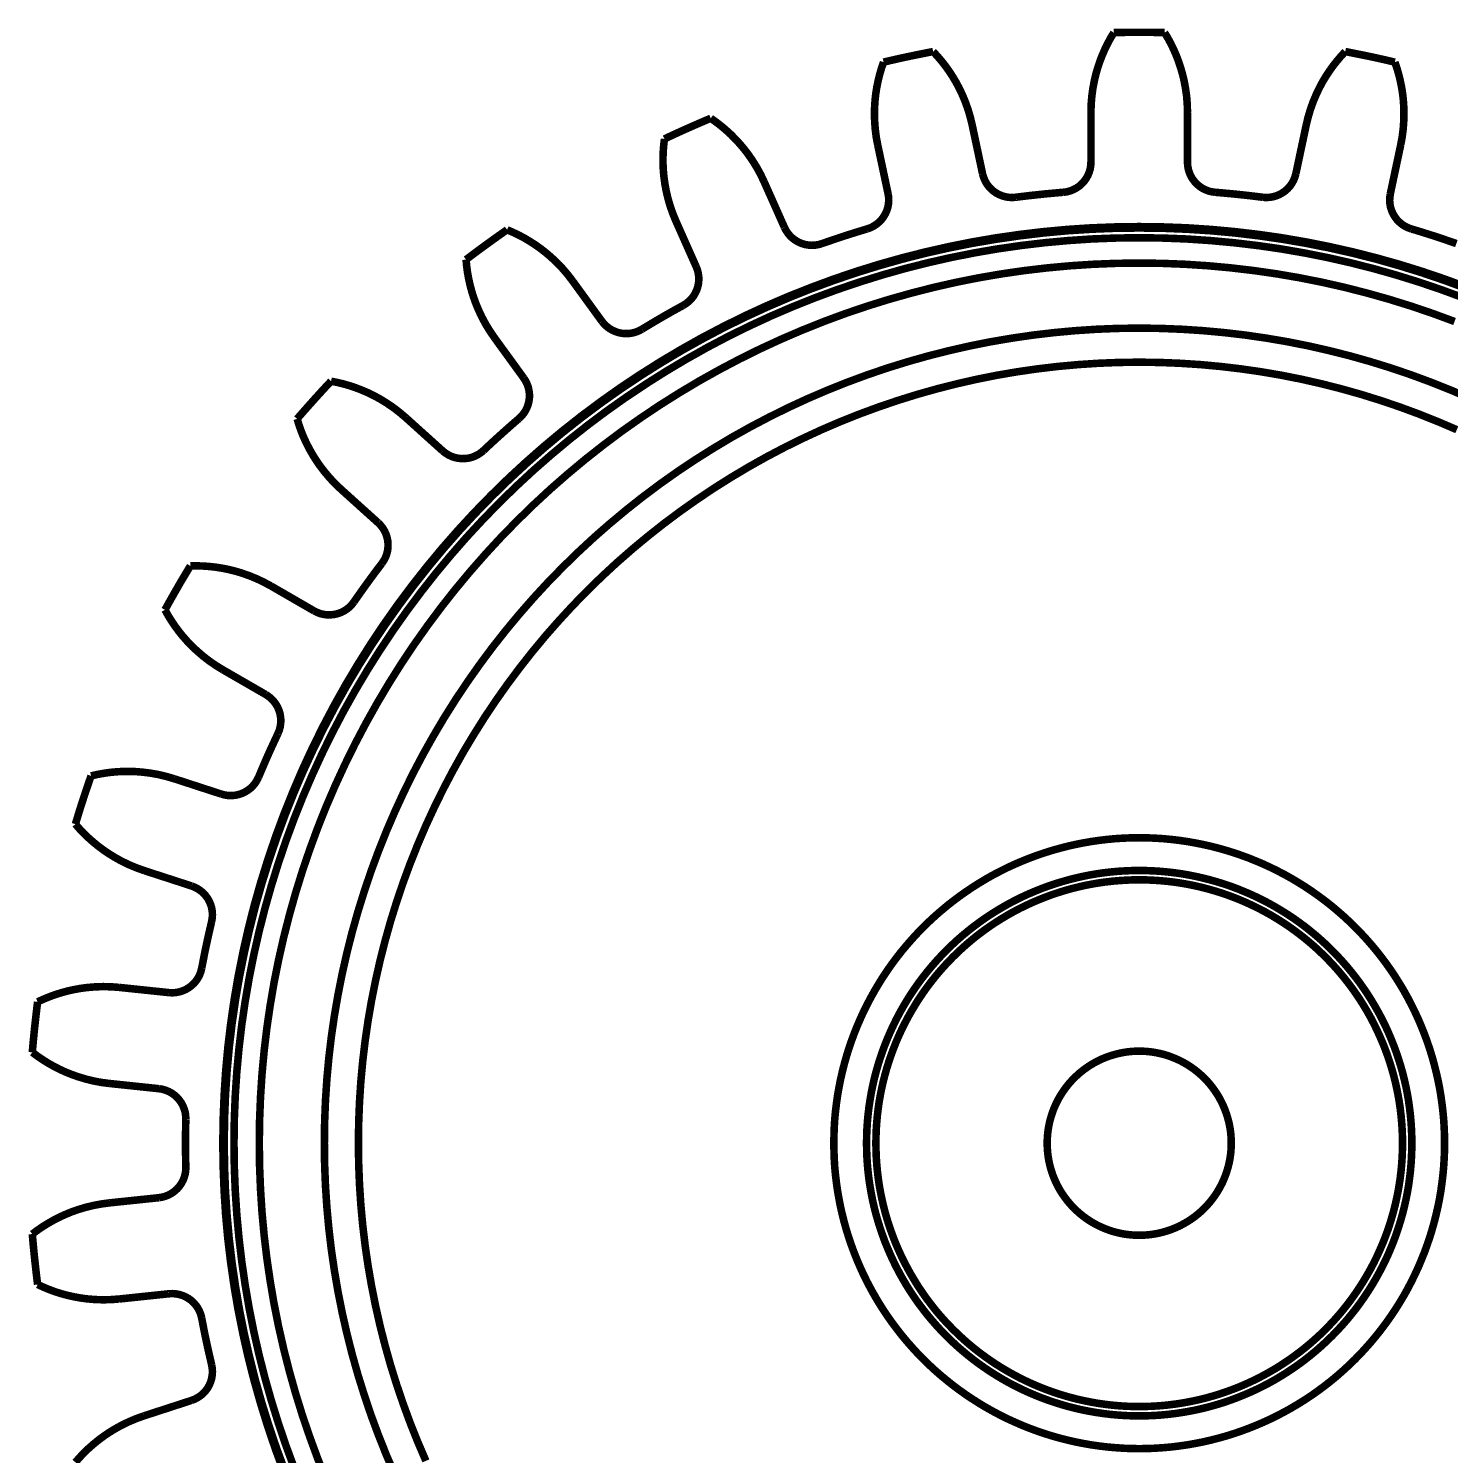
# Model space of a CAD drawing. Extents: x 1.1 to 21.8, y 1.7 to 15.4.
# Drawn here: x 6.009 to 7.864, y 8.133 to 9.994 of the extents above; entities that cross this region are included whole.
import ezdxf

# ---------------------------------------------------------------- set-up
doc = ezdxf.new("R2010")
doc.units = 0
doc.layers.get('0').update_dxf_attribs({"linetype": 'CONTINUOUS'})

msp = doc.modelspace()

# ---------------------------------------------------------------- linework, layer by layer
at = {"color": 0, "const_width": 0.00985}
for points in [[(7.42486, 9.98904), (7.42057, 9.98193), (7.41667, 9.97461), (7.41297, 9.96707), (7.40967, 9.95942), (7.40657, 9.95144), (7.40386, 9.94331), (7.40147, 9.93506), (7.39947, 9.92671), (7.39751, 9.91639), (7.39611, 9.90593), (7.39524, 9.89535), (7.39497, 9.88471)], [(7.42486, 9.98904), (7.43311, 9.98921), (7.4414, 9.98936), (7.44965, 9.98942), (7.46619, 9.98942), (7.47444, 9.98936), (7.48275, 9.98921), (7.491, 9.98904)], [(7.491, 9.98904), (7.49528, 9.98193), (7.49924, 9.97461), (7.50287, 9.96707), (7.50624, 9.95942), (7.50928, 9.95144), (7.51199, 9.94331), (7.51437, 9.93506), (7.51639, 9.92671), (7.51833, 9.91639), (7.51981, 9.90593), (7.52061, 9.89535), (7.52094, 9.88471)], [(7.12446, 9.95053), (7.13249, 9.95242), (7.14057, 9.95426), (7.1486, 9.95606), (7.15668, 9.95779), (7.16482, 9.95947), (7.18099, 9.96272), (7.18913, 9.96431)], [(7.18913, 9.96431), (7.19476, 9.95817), (7.20019, 9.95182), (7.20529, 9.94526), (7.21018, 9.93842), (7.21485, 9.93126), (7.21918, 9.92393), (7.22319, 9.91635), (7.22694, 9.90858), (7.23101, 9.89887), (7.23454, 9.889), (7.23757, 9.87879), (7.24007, 9.86843)], [(7.72672, 9.96431), (7.72108, 9.95817), (7.71571, 9.95182), (7.71056, 9.94526), (7.70568, 9.93842), (7.70101, 9.93126), (7.69667, 9.92393), (7.69265, 9.91635), (7.68896, 9.90858), (7.68485, 9.89887), (7.68132, 9.889), (7.67828, 9.87879), (7.67578, 9.86843)], [(7.72672, 9.96431), (7.73486, 9.96272), (7.74294, 9.9611), (7.75108, 9.95947), (7.75917, 9.95779), (7.76725, 9.95606), (7.77533, 9.95426), (7.78336, 9.95242), (7.79144, 9.95053)], [(7.12446, 9.95053), (7.12175, 9.94265), (7.11942, 9.93468), (7.1174, 9.92654), (7.11572, 9.91835), (7.11436, 9.90994), (7.11339, 9.90142), (7.11279, 9.89285), (7.11257, 9.88428), (7.11279, 9.87375), (7.11356, 9.86328), (7.1149, 9.85271), (7.11686, 9.84224)], [(7.79144, 9.95053), (7.79411, 9.94265), (7.79644, 9.93468), (7.79844, 9.92654), (7.80013, 9.91835), (7.80149, 9.90994), (7.80246, 9.90142), (7.80306, 9.89285), (7.80328, 9.88428), (7.80306, 9.87375), (7.80231, 9.86328), (7.80094, 9.85271), (7.79899, 9.84224)], [(6.8386, 9.85037), (6.84608, 9.85389), (6.85357, 9.85736), (6.86111, 9.86079), (6.87619, 9.86751), (6.88379, 9.87082), (6.89139, 9.87408), (6.89903, 9.87728)], [(6.89903, 9.87728), (6.90582, 9.8725), (6.91238, 9.8674), (6.91878, 9.86203), (6.92497, 9.85639), (6.93099, 9.85032), (6.93679, 9.84403), (6.94233, 9.83746), (6.9476, 9.83068), (6.95356, 9.822), (6.9591, 9.8131), (6.96419, 9.80376), (6.96875, 9.79417)], [(7.39497, 9.81999), (7.39497, 9.88471)], [(7.52094, 9.81999), (7.52094, 9.88471)], [(7.25353, 9.80512), (7.24007, 9.86843)], [(7.66233, 9.80512), (7.67578, 9.86843)], [(6.8386, 9.85037), (6.83762, 9.84213), (6.83697, 9.83382), (6.83669, 9.82547), (6.83675, 9.81711), (6.83718, 9.80854), (6.838, 9.80007), (6.83919, 9.79156), (6.84076, 9.7831), (6.84315, 9.77285), (6.84608, 9.76275), (6.84961, 9.75271), (6.85368, 9.74289)], [(7.13032, 9.77892), (7.11686, 9.84224)], [(7.78554, 9.77892), (7.79899, 9.84224)], [(7.25353, 9.80512), (7.25472, 9.80083), (7.2564, 9.79665), (7.25851, 9.79269), (7.26113, 9.78896), (7.26411, 9.7856), (7.26753, 9.78256), (7.27115, 9.77994), (7.27513, 9.77778), (7.27929, 9.7761), (7.28353, 9.7749), (7.28792, 9.77419), (7.29238, 9.77393), (7.29715, 9.77431)], [(7.39497, 9.81999), (7.39469, 9.81554), (7.39393, 9.81108), (7.39264, 9.80675), (7.3909, 9.80263), (7.38867, 9.79867), (7.38601, 9.79503), (7.38297, 9.79172), (7.37956, 9.78874), (7.37582, 9.78624), (7.3719, 9.78418), (7.36778, 9.78256), (7.3635, 9.78142), (7.35872, 9.78076)], [(7.52094, 9.81999), (7.52115, 9.81554), (7.52197, 9.81108), (7.52322, 9.80675), (7.52496, 9.80263), (7.52718, 9.79867), (7.52989, 9.79503), (7.53293, 9.79172), (7.53635, 9.78874), (7.54004, 9.78624), (7.54394, 9.78418), (7.54807, 9.78256), (7.5524, 9.78142), (7.55712, 9.78076)], [(7.66233, 9.80512), (7.66114, 9.80083), (7.65944, 9.79665), (7.65733, 9.79269), (7.65474, 9.78896), (7.65175, 9.7856), (7.64839, 9.78256), (7.64469, 9.77994), (7.64074, 9.77778), (7.63656, 9.7761), (7.63232, 9.7749), (7.62793, 9.77419), (7.62354, 9.77393), (7.61871, 9.77431)], [(6.99511, 9.73503), (6.96875, 9.79417)], [(7.13032, 9.77892), (7.13103, 9.77453), (7.13118, 9.77001), (7.13081, 9.76551), (7.12999, 9.76113), (7.12864, 9.75678), (7.12674, 9.75265), (7.12446, 9.74881), (7.12175, 9.74517), (7.1186, 9.74192), (7.11524, 9.7391), (7.11154, 9.73665), (7.10758, 9.73465), (7.10303, 9.73301)], [(7.29715, 9.77431), (7.30485, 9.77528), (7.3125, 9.77621), (7.32021, 9.77707), (7.33561, 9.77869), (7.35101, 9.78011), (7.35872, 9.78076)], [(7.55712, 9.78076), (7.56489, 9.78011), (7.58029, 9.77869), (7.58794, 9.77789), (7.59565, 9.77707), (7.60335, 9.77621), (7.61106, 9.77528), (7.61871, 9.77431)], [(7.78554, 9.77892), (7.78489, 9.77453), (7.78467, 9.77001), (7.78504, 9.76551), (7.78586, 9.76113), (7.78728, 9.75678), (7.78911, 9.75265), (7.79139, 9.74881), (7.79411, 9.74517), (7.79725, 9.74192), (7.80063, 9.7391), (7.80436, 9.73665), (7.80826, 9.73465), (7.81282, 9.73301)], [(7.88633, 9.65662), (7.85699, 9.66749), (7.82736, 9.67757), (7.79747, 9.68685), (7.76731, 9.69532), (7.73699, 9.70301), (7.70649, 9.7099), (7.67578, 9.71604), (7.64497, 9.72136), (7.61399, 9.72581), (7.5829, 9.72949), (7.55171, 9.73236), (7.52051, 9.73443), (7.48921, 9.73563), (7.45796, 9.73606), (7.42665, 9.73563), (7.3954, 9.73443), (7.36415, 9.73236), (7.33296, 9.72949), (7.30192, 9.72581), (7.27094, 9.72136), (7.24007, 9.71604), (7.20936, 9.7099), (7.17888, 9.70301), (7.14854, 9.69532), (7.11843, 9.68685), (7.08854, 9.67757), (7.05886, 9.66749), (7.02951, 9.65662), (7.00043, 9.64507), (6.97168, 9.63271), (6.94331, 9.61962), (6.91521, 9.60574), (6.88753, 9.59119), (6.86025, 9.5759), (6.83333, 9.5599), (6.80686, 9.54318), (6.78082, 9.52582), (6.75526, 9.50776), (6.73019, 9.48904), (6.70562, 9.46967), (6.68158, 9.44965), (6.65804, 9.42899), (6.63504, 9.40776), (6.61263, 9.3859), (6.59082, 9.3635), (6.56956, 9.3405), (6.54893, 9.317), (6.52892, 9.29292), (6.50956, 9.26833), (6.49078, 9.24328), (6.47276, 9.21772), (6.45535, 9.19168), (6.43864, 9.16521), (6.42264, 9.13835), (6.40739, 9.11106), (6.39279, 9.08333), (6.37896, 9.05528), (6.36583, 9.02686), (6.35351, 8.9981), (6.3419, 8.96903), (6.33106, 8.93967), (6.32101, 8.91), (6.31174, 8.88015), (6.30322, 8.85004), (6.29551, 8.81967), (6.28863, 8.78917), (6.2825, 8.75846), (6.27724, 8.72765), (6.27274, 8.69667), (6.26904, 8.66558), (6.26617, 8.63439), (6.26417, 8.60319), (6.26292, 8.57189), (6.26247, 8.54064), (6.26292, 8.50933), (6.26417, 8.47803), (6.26617, 8.44683), (6.26904, 8.41564), (6.27274, 8.3846), (6.27724, 8.35363), (6.2825, 8.32275), (6.28863, 8.2921), (6.29551, 8.26156), (6.30322, 8.23122), (6.31174, 8.20107), (6.32101, 8.17122), (6.33106, 8.1416), (6.3419, 8.11219)], [(6.34358, 8.11285), (6.33279, 8.14219), (6.32275, 8.17176), (6.31347, 8.20161), (6.30496, 8.23167), (6.29731, 8.26199), (6.29042, 8.29243), (6.28429, 8.32308), (6.27903, 8.35389), (6.27453, 8.38482), (6.27083, 8.41585), (6.26801, 8.44694), (6.26594, 8.47814), (6.26471, 8.50939), (6.26432, 8.54064), (6.26471, 8.57189), (6.26594, 8.60308), (6.26801, 8.63428), (6.27083, 8.66536), (6.27453, 8.6964), (6.27903, 8.72732), (6.28429, 8.75814), (6.29042, 8.78879), (6.29731, 8.81928), (6.30496, 8.84956), (6.31347, 8.87961), (6.32275, 8.90944), (6.33279, 8.93907), (6.34358, 8.96838), (6.35519, 8.9974), (6.36751, 9.0261), (6.38058, 9.05447), (6.39442, 9.08251), (6.40896, 9.11014), (6.42421, 9.13743), (6.44021, 9.16428), (6.45687, 9.19069), (6.47424, 9.21669), (6.49229, 9.24219), (6.51096, 9.26725), (6.53033, 9.29178), (6.55029, 9.31581), (6.5709, 9.33931), (6.59212, 9.36225), (6.61393, 9.38465), (6.63629, 9.40642), (6.65924, 9.42763), (6.68272, 9.44824), (6.70676, 9.46821), (6.73128, 9.48757), (6.75635, 9.50629), (6.78185, 9.52431), (6.80783, 9.54167), (6.83425, 9.55832), (6.86111, 9.57433), (6.8884, 9.58957), (6.91601, 9.60417), (6.94407, 9.61794), (6.97244, 9.63103), (7.00114, 9.64339), (7.03017, 9.65494), (7.05951, 9.66575), (7.08908, 9.67583), (7.11893, 9.68506), (7.14899, 9.69358), (7.17931, 9.70128), (7.20975, 9.70817), (7.2404, 9.71425), (7.27121, 9.71951), (7.30214, 9.72401), (7.33317, 9.72771), (7.36431, 9.73058), (7.39546, 9.73258), (7.42671, 9.73383), (7.45796, 9.73421), (7.48921, 9.73383), (7.5204, 9.73258), (7.5516, 9.73058), (7.58268, 9.72771), (7.61372, 9.72401), (7.64464, 9.71951), (7.67546, 9.71425), (7.70611, 9.70817), (7.7366, 9.70128), (7.76688, 9.69358), (7.79693, 9.68506), (7.82676, 9.67583), (7.85639, 9.66575), (7.88569, 9.65494)], [(6.57981, 9.69299), (6.58643, 9.69797), (6.59299, 9.70296), (6.60633, 9.71272), (6.61979, 9.72239), (6.62651, 9.72715), (6.63331, 9.73188)], [(6.63331, 9.73188), (6.64094, 9.72857), (6.64849, 9.72499), (6.65587, 9.72108), (6.66303, 9.71679), (6.67019, 9.71218), (6.67719, 9.70719), (6.68397, 9.70193), (6.69049, 9.69635), (6.69819, 9.68918), (6.70546, 9.68153), (6.71235, 9.6735), (6.71886, 9.66504)], [(6.87999, 9.68375), (6.85368, 9.74289)], [(6.99511, 9.73503), (6.99718, 9.73101), (6.99968, 9.72726), (7.00261, 9.72385), (7.00586, 9.72076), (7.00956, 9.7181), (7.01346, 9.71582), (7.01758, 9.71403), (7.02186, 9.71272), (7.02632, 9.71192), (7.03071, 9.71164), (7.03515, 9.71186), (7.03956, 9.71257), (7.04417, 9.71392)], [(7.04417, 9.71392), (7.05149, 9.71642), (7.05881, 9.71897), (7.07346, 9.72385), (7.08822, 9.72851), (7.09565, 9.73079), (7.10303, 9.73301)], [(7.81282, 9.73301), (7.82026, 9.73079), (7.82764, 9.72851), (7.84239, 9.72385), (7.85704, 9.71897), (7.86436, 9.71642), (7.87169, 9.71392)], [(7.88112, 9.64307), (7.85211, 9.65375), (7.82286, 9.66368), (7.79329, 9.67285), (7.76357, 9.68126), (7.73361, 9.68886), (7.70344, 9.69569), (7.67313, 9.70171), (7.64268, 9.70697), (7.61208, 9.71137), (7.58138, 9.715), (7.55057, 9.71783), (7.51975, 9.71989), (7.48882, 9.72108), (7.45796, 9.72151), (7.42703, 9.72108), (7.39615, 9.71989), (7.36529, 9.71783), (7.33447, 9.715), (7.30382, 9.71137), (7.27322, 9.70697), (7.24274, 9.70171), (7.2124, 9.69569), (7.18224, 9.68886), (7.15229, 9.68126), (7.12256, 9.67285), (7.09304, 9.66368), (7.06375, 9.65375), (7.03472, 9.64307), (7.00603, 9.63162), (6.97765, 9.61942), (6.94954, 9.60644), (6.92182, 9.59278), (6.89447, 9.5784), (6.86751, 9.56326), (6.84093, 9.54747), (6.81478, 9.53097), (6.78907, 9.51383), (6.76383, 9.49599), (6.73904, 9.47749), (6.71479, 9.45833), (6.69103, 9.43858), (6.66775, 9.41818), (6.64507, 9.39719), (6.62294, 9.37565), (6.60135, 9.35346), (6.58035, 9.33078), (6.56, 9.30751), (6.54021, 9.28375), (6.52111, 9.2595), (6.50261, 9.23469), (6.48475, 9.20947), (6.46756, 9.18375), (6.45107, 9.15761), (6.43528, 9.13108), (6.42014, 9.10411), (6.40576, 9.07671), (6.39208, 9.04899), (6.37918, 9.02094), (6.36692, 8.99251), (6.35547, 8.96382), (6.34478, 8.93479), (6.33485, 8.90554), (6.32568, 8.87603), (6.31728, 8.84625), (6.30968, 8.81629), (6.30285, 8.78614), (6.29682, 8.75581), (6.29161, 8.72537), (6.28717, 8.69476), (6.28353, 8.66407), (6.28071, 8.63325), (6.27869, 8.60243), (6.27746, 8.57156), (6.27707, 8.54064), (6.27707, 8.54064), (6.27746, 8.50971), (6.27869, 8.47879), (6.28071, 8.44797), (6.28353, 8.41721), (6.28717, 8.3865), (6.29161, 8.3559), (6.29682, 8.32542), (6.30285, 8.29508), (6.30968, 8.26497), (6.31728, 8.23497), (6.32568, 8.20524), (6.33485, 8.17572), (6.34478, 8.14643), (6.35547, 8.1174)], [(6.57981, 9.69299), (6.58057, 9.68468), (6.58165, 9.67649), (6.58311, 9.66824), (6.58496, 9.66004), (6.58713, 9.65181), (6.58968, 9.64367), (6.59261, 9.63558), (6.59592, 9.62765), (6.60037, 9.61811), (6.60536, 9.60883), (6.61089, 9.59978), (6.61692, 9.59099)], [(7.86931, 9.61225), (7.8411, 9.62267), (7.81267, 9.63232), (7.78396, 9.64122), (7.75504, 9.64936), (7.72592, 9.65679), (7.69661, 9.66342), (7.6671, 9.66928), (7.63747, 9.67437), (7.60775, 9.67865), (7.5779, 9.68218), (7.54801, 9.68494), (7.51801, 9.6869), (7.48801, 9.6881), (7.45796, 9.68847), (7.4279, 9.6881), (7.39785, 9.6869), (7.36789, 9.68494), (7.33794, 9.68218), (7.30811, 9.67865), (7.27838, 9.67437), (7.24875, 9.66928), (7.21929, 9.66342), (7.19, 9.65679), (7.16086, 9.64936), (7.13189, 9.64122), (7.10325, 9.63232), (7.07476, 9.62267), (7.04656, 9.61225), (7.01867, 9.60113), (6.99104, 9.58925), (6.96376, 9.57667), (6.93679, 9.56337), (6.91021, 9.54937), (6.884, 9.53472), (6.85818, 9.51932), (6.83274, 9.50331), (6.80778, 9.4866), (6.78326, 9.46929), (6.75917, 9.45128), (6.73557, 9.43267), (6.71246, 9.41347), (6.68983, 9.39367), (6.66781, 9.37326), (6.64626, 9.35226), (6.62528, 9.33078), (6.60493, 9.30871), (6.58507, 9.28608), (6.56586, 9.26303), (6.54725, 9.23942), (6.52929, 9.21533), (6.51193, 9.19081), (6.49522, 9.16581), (6.47922, 9.1404), (6.46386, 9.11458), (6.44917, 9.08832), (6.43517, 9.06174), (6.42188, 9.03478), (6.40929, 9.00749), (6.3974, 8.97988), (6.38629, 8.95199), (6.37592, 8.92378), (6.36621, 8.89535), (6.35732, 8.86664), (6.34918, 8.83772), (6.34179, 8.8086), (6.33513, 8.77929), (6.32926, 8.74978), (6.32422, 8.72017), (6.31988, 8.69043), (6.31635, 8.6606), (6.31358, 8.63069), (6.31164, 8.60069), (6.31044, 8.57064), (6.31006, 8.54064), (6.31044, 8.51058), (6.31164, 8.48053), (6.31358, 8.45057), (6.31635, 8.42062), (6.31988, 8.39079), (6.32422, 8.36106), (6.32926, 8.33143), (6.33513, 8.30197), (6.34179, 8.27263), (6.34918, 8.24354), (6.35732, 8.21463), (6.36621, 8.18593), (6.37592, 8.15744), (6.38629, 8.12924), (6.3974, 8.10135)], [(6.87999, 9.68375), (6.88162, 9.67958), (6.88271, 9.67518), (6.88331, 9.67074), (6.8834, 9.66624), (6.88297, 9.66174), (6.882, 9.65728), (6.88058, 9.65306), (6.87864, 9.64899), (6.87631, 9.64512), (6.87354, 9.64165), (6.87039, 9.63851), (6.86697, 9.63574), (6.8629, 9.63319)], [(6.75689, 9.61268), (6.71886, 9.66504)], [(6.80931, 9.60221), (6.81586, 9.60622), (6.82921, 9.61415), (6.83589, 9.61806), (6.84261, 9.6219), (6.84933, 9.62571), (6.8629, 9.63319)], [(7.89031, 9.51172), (7.86475, 9.52268), (7.83886, 9.53299), (7.81278, 9.54264), (7.7864, 9.5516), (7.75982, 9.55985), (7.73307, 9.56739), (7.70606, 9.57422), (7.67893, 9.5804), (7.65164, 9.58583), (7.62424, 9.5905), (7.59668, 9.59451), (7.56907, 9.59776), (7.54135, 9.60032), (7.51357, 9.60215), (7.48579, 9.60325), (7.45796, 9.60363), (7.43012, 9.60325), (7.40229, 9.60215), (7.37451, 9.60032), (7.34685, 9.59776), (7.31917, 9.59451), (7.29167, 9.5905), (7.26421, 9.58583), (7.23693, 9.5804), (7.20979, 9.57422), (7.18283, 9.56739), (7.15603, 9.55985), (7.12944, 9.5516), (7.10308, 9.54264), (7.07699, 9.53299), (7.05117, 9.52268), (7.02561, 9.51172), (7.00032, 9.50006), (6.97537, 9.48774), (6.95074, 9.47478), (6.92643, 9.46121), (6.9025, 9.44694), (6.87896, 9.43212), (6.85585, 9.41667), (6.83311, 9.40061), (6.81082, 9.38396), (6.78896, 9.36669), (6.76758, 9.3489), (6.74664, 9.33057), (6.72624, 9.31168), (6.70628, 9.29226), (6.68685, 9.27235), (6.66797, 9.2519), (6.64963, 9.23096), (6.63183, 9.20958), (6.61458, 9.18772), (6.59799, 9.16542), (6.58192, 9.14268), (6.56646, 9.11957), (6.5516, 9.09603), (6.53738, 9.0721), (6.52376, 9.04785), (6.51079, 9.02322), (6.49849, 8.99826), (6.48687, 8.97299), (6.47586, 8.94743), (6.46556, 8.92156), (6.45589, 8.89546), (6.447, 8.86908), (6.43869, 8.8425), (6.43115, 8.81575), (6.42432, 8.78879), (6.41818, 8.76161), (6.41276, 8.73432), (6.40804, 8.70692), (6.40403, 8.67936), (6.40076, 8.65175), (6.39822, 8.62403), (6.39638, 8.59625), (6.39529, 8.56842), (6.39497, 8.54064), (6.39529, 8.51281), (6.39638, 8.48497), (6.39822, 8.45719), (6.40076, 8.42953), (6.40403, 8.40186), (6.40804, 8.37435), (6.41276, 8.3469), (6.41818, 8.31961), (6.42432, 8.29249), (6.43115, 8.26551), (6.43869, 8.23872), (6.447, 8.21213), (6.45589, 8.18576), (6.46556, 8.15967), (6.47586, 8.13385), (6.48687, 8.10824)], [(6.75689, 9.61268), (6.75971, 9.60921), (6.76297, 9.60607), (6.76654, 9.60335), (6.7704, 9.60101), (6.77453, 9.59913), (6.77881, 9.59771), (6.78321, 9.59685), (6.78771, 9.59646), (6.79221, 9.59662), (6.7966, 9.59722), (6.80089, 9.59836), (6.80501, 9.59999), (6.80931, 9.60221)], [(6.65494, 9.53863), (6.61692, 9.59099)], [(7.87224, 9.47114), (7.84771, 9.48167), (7.82297, 9.49154), (7.79796, 9.50076), (7.77268, 9.50933), (7.74724, 9.51725), (7.72157, 9.52447), (7.69575, 9.53103), (7.66971, 9.53694), (7.64356, 9.54215), (7.61729, 9.54665), (7.59088, 9.55046), (7.5644, 9.5536), (7.53787, 9.55604), (7.51124, 9.55778), (7.4846, 9.55886), (7.45796, 9.55919), (7.43126, 9.55886), (7.40462, 9.55778), (7.37804, 9.55604), (7.35146, 9.5536), (7.32497, 9.55046), (7.29861, 9.54665), (7.27229, 9.54215), (7.24615, 9.53694), (7.22017, 9.53103), (7.19428, 9.52447), (7.16862, 9.51725), (7.14318, 9.50933), (7.11794, 9.50076), (7.09293, 9.49154), (7.06814, 9.48167), (7.04362, 9.47114), (7.01942, 9.45996), (6.9955, 9.44819), (6.9719, 9.43576), (6.94868, 9.42275), (6.92572, 9.40907), (6.90315, 9.39486), (6.88103, 9.38004), (6.85921, 9.36464), (6.83783, 9.34868), (6.81694, 9.33219), (6.79644, 9.31515), (6.77636, 9.29758), (6.75678, 9.27946), (6.73768, 9.26085), (6.71907, 9.24175), (6.70101, 9.22217), (6.68338, 9.20215), (6.66635, 9.18164), (6.64985, 9.16069), (6.6339, 9.13932), (6.61849, 9.11757), (6.60368, 9.09538), (6.58946, 9.07281), (6.57579, 9.04992), (6.56278, 9.02664), (6.55035, 9.00304), (6.53857, 8.97911), (6.5274, 8.95492), (6.51687, 8.93039), (6.507, 8.90565), (6.49778, 8.88064), (6.48921, 8.85536), (6.48128, 8.82992), (6.47407, 8.80425), (6.4675, 8.77838), (6.46164, 8.75239), (6.45643, 8.72624), (6.45188, 8.69997), (6.44808, 8.67356), (6.44493, 8.64708), (6.44249, 8.62056), (6.44075, 8.59392), (6.43972, 8.56728), (6.43935, 8.54064), (6.43972, 8.51394), (6.44075, 8.48731), (6.44249, 8.46072), (6.44493, 8.43414), (6.44808, 8.40767), (6.45188, 8.38129), (6.45643, 8.35499), (6.46164, 8.32883), (6.4675, 8.30285), (6.47407, 8.27701), (6.48128, 8.25131), (6.48921, 8.22586), (6.49778, 8.20063), (6.507, 8.17557), (6.51687, 8.15082), (6.5274, 8.12631)], [(6.35938, 9.48525), (6.36481, 9.49149), (6.37028, 9.49772), (6.37576, 9.5039), (6.38124, 9.51004), (6.38683, 9.51622), (6.39236, 9.52229), (6.398, 9.52838), (6.40365, 9.5344)], [(6.40365, 9.5344), (6.41183, 9.53276), (6.41992, 9.53082), (6.42796, 9.52849), (6.43587, 9.52582), (6.44385, 9.52279), (6.45171, 9.51938), (6.45942, 9.51563), (6.46696, 9.51156), (6.47597, 9.50608), (6.48465, 9.50017), (6.49311, 9.49371), (6.50119, 9.48682)], [(6.65494, 9.53863), (6.65739, 9.53483), (6.6594, 9.53082), (6.66092, 9.52658), (6.66189, 9.52219), (6.66243, 9.51768), (6.66243, 9.51318), (6.66189, 9.50868), (6.66086, 9.50429), (6.65935, 9.50006), (6.65739, 9.4961), (6.655, 9.4924), (6.65218, 9.48893), (6.64871, 9.48557)], [(6.54932, 9.44347), (6.50119, 9.48682)], [(6.35938, 9.48525), (6.36187, 9.47726), (6.36464, 9.46946), (6.36778, 9.46169), (6.37125, 9.4541), (6.37517, 9.44646), (6.37935, 9.43901), (6.3839, 9.43175), (6.38872, 9.42464), (6.39513, 9.41629), (6.40192, 9.40826), (6.40918, 9.4005), (6.41694, 9.39318)], [(6.60275, 9.44417), (6.60835, 9.44949), (6.61404, 9.45475), (6.61974, 9.45996), (6.62549, 9.46517), (6.63124, 9.47032), (6.63704, 9.47547), (6.64285, 9.48053), (6.64871, 9.48557)], [(6.54932, 9.44347), (6.55285, 9.44069), (6.55664, 9.43832), (6.56065, 9.43636), (6.56494, 9.4349), (6.56939, 9.43392), (6.57389, 9.43343), (6.57835, 9.43349), (6.58285, 9.43403), (6.58724, 9.43511), (6.59136, 9.43664), (6.59532, 9.43864), (6.59901, 9.44108), (6.60275, 9.44417)], [(6.465, 9.34987), (6.41694, 9.39318)], [(6.465, 9.34987), (6.46815, 9.34668), (6.47097, 9.34315), (6.47331, 9.33931), (6.47526, 9.33524), (6.47667, 9.33094), (6.4776, 9.3265), (6.47803, 9.32206), (6.47792, 9.31754), (6.47732, 9.31304), (6.47624, 9.30881), (6.47467, 9.30464), (6.47265, 9.30072), (6.46994, 9.29671)], [(6.18701, 9.23622), (6.19097, 9.24343), (6.19911, 9.25786), (6.20736, 9.27219), (6.21582, 9.2864), (6.22011, 9.29346)], [(6.22011, 9.29346), (6.2284, 9.29357), (6.23671, 9.29335), (6.24507, 9.29275), (6.25336, 9.29183), (6.26183, 9.29047), (6.27018, 9.28879), (6.27854, 9.28674), (6.28678, 9.28429), (6.29671, 9.28082), (6.30643, 9.27686), (6.31603, 9.27229), (6.32542, 9.26725)], [(6.43354, 9.24664), (6.43799, 9.25299), (6.44243, 9.25928), (6.44694, 9.26563), (6.45144, 9.27186), (6.456, 9.2781), (6.46061, 9.28435), (6.46994, 9.29671)], [(6.38146, 9.23486), (6.32542, 9.26725)], [(6.38146, 9.23486), (6.38547, 9.23286), (6.38971, 9.23128), (6.39404, 9.23025), (6.39854, 9.22965), (6.40306, 9.22965), (6.40756, 9.23014), (6.41194, 9.23112), (6.41624, 9.23258), (6.42025, 9.23454), (6.42399, 9.23687), (6.42746, 9.23969), (6.43056, 9.24283), (6.43354, 9.24664)], [(6.18701, 9.23622), (6.19108, 9.22894), (6.19542, 9.22185), (6.20014, 9.2149), (6.20508, 9.20817), (6.21044, 9.20156), (6.2161, 9.19515), (6.22206, 9.18896), (6.22831, 9.18306), (6.23628, 9.17617), (6.24457, 9.16971), (6.25336, 9.16368), (6.26243, 9.1581)], [(6.31847, 9.12576), (6.26243, 9.1581)], [(6.31847, 9.12576), (6.32221, 9.12326), (6.32568, 9.12039), (6.32878, 9.11714), (6.33149, 9.11356), (6.33376, 9.10965), (6.33561, 9.10553), (6.33697, 9.10124), (6.33778, 9.09679), (6.33817, 9.09229), (6.33794, 9.08789), (6.33729, 9.0835), (6.33615, 9.07921), (6.33431, 9.07476)], [(6.30919, 9.01818), (6.31218, 9.02533), (6.31825, 9.03956), (6.3214, 9.04665), (6.32454, 9.05371), (6.32781, 9.06076), (6.33431, 9.07476)], [(6.0906, 9.01964), (6.09874, 9.02149), (6.10688, 9.023), (6.11518, 9.02414), (6.12354, 9.02496), (6.13206, 9.02544), (6.14057, 9.0255), (6.14919, 9.02522), (6.15771, 9.02453), (6.16818, 9.02322), (6.17854, 9.02138), (6.18886, 9.01888), (6.19906, 9.0159)], [(6.07015, 8.95676), (6.0726, 8.96468), (6.07497, 8.9726), (6.07747, 8.98047), (6.08257, 8.99621), (6.08789, 9.01183), (6.0906, 9.01964)], [(6.26064, 8.99588), (6.19906, 9.0159)], [(6.26064, 8.99588), (6.26497, 8.99474), (6.26942, 8.99408), (6.27393, 8.99397), (6.27843, 8.99436), (6.28288, 8.99528), (6.28717, 8.99664), (6.29124, 8.99854), (6.29508, 9.00087), (6.29867, 9.00364), (6.30181, 9.00672), (6.30464, 9.01014), (6.30701, 9.01389), (6.30919, 9.01818)], [(6.07015, 8.95676), (6.07563, 8.95047), (6.08138, 8.9445), (6.0874, 8.93869), (6.09369, 8.93311), (6.10032, 8.92774), (6.10715, 8.92264), (6.11431, 8.91786), (6.12158, 8.91336), (6.13081, 8.90826), (6.14031, 8.90369), (6.15012, 8.89963), (6.16015, 8.89606)], [(6.22168, 8.87608), (6.16015, 8.89606)], [(6.22168, 8.87608), (6.22592, 8.8744), (6.22987, 8.87235), (6.23356, 8.86979), (6.23699, 8.86686), (6.24007, 8.8635), (6.24274, 8.85981), (6.2449, 8.8559), (6.24664, 8.85178), (6.24794, 8.84744), (6.24864, 8.8431), (6.24892, 8.83865), (6.24864, 8.83425), (6.24783, 8.82949)], [(6.23497, 8.76893), (6.2379, 8.78412), (6.23942, 8.79172), (6.24104, 8.79926), (6.24268, 8.80686), (6.24436, 8.8144), (6.24783, 8.82949)], [(6.19217, 8.73699), (6.19661, 8.73676), (6.20111, 8.73708), (6.20557, 8.7379), (6.20985, 8.73921), (6.21403, 8.741), (6.21793, 8.74328), (6.22151, 8.74599), (6.22483, 8.74903), (6.22775, 8.7525), (6.23019, 8.75618), (6.23221, 8.7601), (6.23378, 8.76426), (6.23497, 8.76893)], [(6.02089, 8.72493), (6.02843, 8.7284), (6.03614, 8.73156), (6.044, 8.73443), (6.05197, 8.73693), (6.06022, 8.73915), (6.06858, 8.741), (6.07704, 8.74251), (6.08556, 8.74365), (6.09603, 8.74451), (6.10656, 8.74485), (6.11719, 8.74457), (6.12776, 8.74376)], [(6.19217, 8.73699), (6.12776, 8.74376)], [(6.01394, 8.65912), (6.01465, 8.66738), (6.0154, 8.67563), (6.01622, 8.68386), (6.01704, 8.69206), (6.01796, 8.70031), (6.01888, 8.7085), (6.01986, 8.71669), (6.02089, 8.72493)], [(6.01394, 8.65912), (6.02061, 8.65414), (6.0275, 8.64947), (6.03461, 8.64501), (6.04189, 8.6409), (6.04949, 8.63704), (6.05724, 8.63346), (6.06521, 8.63026), (6.07329, 8.62739), (6.08339, 8.62435), (6.09358, 8.62181), (6.10406, 8.61985), (6.11458, 8.61849)], [(6.17899, 8.61171), (6.11458, 8.61849)], [(6.17899, 8.61171), (6.18343, 8.611), (6.18772, 8.60975), (6.19189, 8.60807), (6.19586, 8.60585), (6.19954, 8.60325), (6.2029, 8.60021), (6.20583, 8.59685), (6.20844, 8.5931), (6.21056, 8.58914), (6.21218, 8.58507), (6.21338, 8.58078), (6.21403, 8.57639), (6.21425, 8.57156)], [(6.21425, 8.50965), (6.21403, 8.51742), (6.21392, 8.52513), (6.21386, 8.53288), (6.21386, 8.54833), (6.21392, 8.5561), (6.21403, 8.56381), (6.21425, 8.57156)], [(6.17899, 8.46951), (6.18343, 8.47026), (6.18772, 8.47146), (6.19189, 8.47319), (6.19586, 8.47537), (6.19954, 8.47803), (6.2029, 8.48101), (6.20583, 8.48443), (6.20844, 8.48813), (6.21056, 8.49208), (6.21218, 8.49621), (6.21338, 8.50049), (6.21403, 8.50483), (6.21425, 8.50965)], [(6.01394, 8.4221), (6.02061, 8.42708), (6.0275, 8.43181), (6.03461, 8.43619), (6.04189, 8.44032), (6.04949, 8.44422), (6.05724, 8.44775), (6.06521, 8.45101), (6.07329, 8.45389), (6.08339, 8.45692), (6.09358, 8.45942), (6.10406, 8.46137), (6.11458, 8.46278)], [(6.17899, 8.46951), (6.11458, 8.46278)], [(6.02089, 8.35633), (6.01986, 8.36453), (6.01888, 8.37272), (6.01796, 8.38097), (6.01704, 8.38917), (6.0154, 8.40565), (6.01465, 8.41385), (6.01394, 8.4221)], [(6.02089, 8.35633), (6.02843, 8.35286), (6.03614, 8.34967), (6.044, 8.34679), (6.05197, 8.34429), (6.06022, 8.34207), (6.06858, 8.34022), (6.07704, 8.33871), (6.08556, 8.33757), (6.09603, 8.33669), (6.10656, 8.33637), (6.11719, 8.33664), (6.12776, 8.33746)], [(6.19217, 8.34424), (6.12776, 8.33746)], [(6.19217, 8.34424), (6.19661, 8.34446), (6.20111, 8.34412), (6.20557, 8.34332), (6.20985, 8.34201), (6.21403, 8.34022), (6.21793, 8.33794), (6.22151, 8.33529), (6.22483, 8.33219), (6.22775, 8.32872), (6.23019, 8.32508), (6.23221, 8.32112), (6.23378, 8.317), (6.23497, 8.31233)], [(6.24783, 8.25174), (6.24436, 8.26682), (6.24268, 8.27442), (6.24104, 8.28196), (6.23942, 8.28956), (6.2379, 8.2971), (6.23643, 8.30469), (6.23497, 8.31233)], [(6.22168, 8.20518), (6.22592, 8.20682), (6.22987, 8.20893), (6.23356, 8.21143), (6.23699, 8.21442), (6.24007, 8.21772), (6.24274, 8.2214), (6.2449, 8.22532), (6.24664, 8.22949), (6.24794, 8.23383), (6.24864, 8.23817), (6.24892, 8.24257), (6.24864, 8.24701), (6.24783, 8.25174)], [(6.22168, 8.20518), (6.16015, 8.18517)], [(6.07015, 8.12446), (6.07563, 8.13075), (6.08138, 8.13678), (6.0874, 8.14258), (6.09369, 8.14811), (6.10032, 8.15349), (6.10715, 8.15858), (6.11431, 8.16342), (6.12158, 8.16786), (6.13081, 8.17296), (6.14031, 8.17751), (6.15012, 8.18164), (6.16015, 8.18517)]]:
    msp.add_lwpolyline(points, dxfattribs=at)
for points in [[(7.85628, 8.54064), (7.85618, 8.55106), (7.85574, 8.56147), (7.85508, 8.57189), (7.85411, 8.58225), (7.85286, 8.59261), (7.8514, 8.60292), (7.84967, 8.61322), (7.8476, 8.62343), (7.84526, 8.63362), (7.84272, 8.64372), (7.8399, 8.65375), (7.83681, 8.66374), (7.83344, 8.67361), (7.82986, 8.68338), (7.82596, 8.69308), (7.82189, 8.70264), (7.81749, 8.71213), (7.81287, 8.72146), (7.80806, 8.73068), (7.80296, 8.73981), (7.79758, 8.74875), (7.79204, 8.7576), (7.78624, 8.76628), (7.78022, 8.77479), (7.77399, 8.78315), (7.76753, 8.79135), (7.76085, 8.79932), (7.75396, 8.80718), (7.7469, 8.81483), (7.73964, 8.82232), (7.73215, 8.82958), (7.7245, 8.83664), (7.71664, 8.84353), (7.70865, 8.85021), (7.70047, 8.85667), (7.69206, 8.8629), (7.6836, 8.86893), (7.67492, 8.87472), (7.66607, 8.88026), (7.65712, 8.88564), (7.648, 8.89074), (7.63878, 8.89556), (7.62944, 8.90018), (7.61996, 8.90457), (7.6104, 8.90864), (7.60069, 8.91254), (7.59093, 8.91613), (7.58106, 8.91949), (7.57107, 8.92258), (7.56104, 8.9254), (7.55094, 8.928), (7.54075, 8.93028), (7.53054, 8.93229), (7.52024, 8.93408), (7.50993, 8.9356), (7.49957, 8.93679), (7.48921, 8.93778), (7.47879, 8.93842), (7.46838, 8.93886), (7.45796, 8.93901), (7.44754, 8.93886), (7.43707, 8.93842), (7.42671, 8.93778), (7.41629, 8.93679), (7.40593, 8.9356), (7.39561, 8.93408), (7.38531, 8.93229), (7.37511, 8.93028), (7.36496, 8.928), (7.35482, 8.9254), (7.34478, 8.92258), (7.33485, 8.91949), (7.32497, 8.91613), (7.31515, 8.91254), (7.3055, 8.90864), (7.2959, 8.90457), (7.2864, 8.90018), (7.27707, 8.89556), (7.26785, 8.89074), (7.25874, 8.88564), (7.24978, 8.88026), (7.241, 8.87472), (7.23232, 8.86893), (7.22379, 8.8629), (7.21544, 8.85667), (7.20725, 8.85021), (7.19922, 8.84353), (7.19135, 8.83664), (7.18371, 8.82958), (7.17626, 8.82232), (7.16894, 8.81483), (7.16189, 8.80718), (7.155, 8.79932), (7.14833, 8.79135), (7.14188, 8.78315), (7.13564, 8.77479), (7.12961, 8.76628), (7.12381, 8.7576), (7.11828, 8.74875), (7.11296, 8.73981), (7.10786, 8.73068), (7.10297, 8.72146), (7.09836, 8.71213), (7.09403, 8.70264), (7.0899, 8.69308), (7.08604, 8.68338), (7.08242, 8.67361), (7.07904, 8.66374), (7.07596, 8.65375), (7.07314, 8.64372), (7.07058, 8.63362), (7.06825, 8.62343), (7.06625, 8.61322), (7.06446, 8.60292), (7.06299, 8.59261), (7.06174, 8.58225), (7.06076, 8.57189), (7.06011, 8.56147), (7.05974, 8.55106), (7.05957, 8.54064), (7.05974, 8.53017), (7.06011, 8.51975), (7.06076, 8.50939), (7.06174, 8.49897), (7.06299, 8.48861), (7.06446, 8.47831), (7.06625, 8.46804), (7.06825, 8.45779), (7.07058, 8.4476), (7.07314, 8.4375), (7.07596, 8.42746), (7.07904, 8.41754), (7.08242, 8.40767), (7.08604, 8.39785), (7.0899, 8.38818), (7.09403, 8.37858), (7.09836, 8.36914), (7.10297, 8.35975), (7.10786, 8.35053), (7.11296, 8.34142), (7.11828, 8.33247), (7.12381, 8.32363), (7.12961, 8.315), (7.13564, 8.30647), (7.14188, 8.29813), (7.14833, 8.28993), (7.155, 8.2819), (7.16189, 8.27408), (7.16894, 8.26639), (7.17626, 8.2589), (7.18371, 8.25163), (7.19135, 8.24457), (7.19922, 8.23768), (7.20725, 8.23101), (7.21544, 8.22456), (7.22379, 8.21832), (7.23232, 8.21229), (7.241, 8.20654), (7.24978, 8.20096), (7.25874, 8.19564), (7.26785, 8.19054), (7.27707, 8.18565), (7.2864, 8.18104), (7.2959, 8.17671), (7.3055, 8.17258), (7.31515, 8.16872), (7.32497, 8.1651), (7.33485, 8.16174), (7.34478, 8.15864), (7.35482, 8.15582), (7.36496, 8.15326), (7.37511, 8.15093), (7.38531, 8.14893), (7.39561, 8.14714), (7.40593, 8.14567), (7.41629, 8.14442), (7.42671, 8.1435), (7.43707, 8.14279), (7.44754, 8.14236), (7.45796, 8.14225), (7.46838, 8.14236), (7.47879, 8.14279), (7.48921, 8.1435), (7.49957, 8.14442), (7.50993, 8.14567), (7.52024, 8.14714), (7.53054, 8.14893), (7.54075, 8.15093), (7.55094, 8.15326), (7.56104, 8.15582), (7.57107, 8.15864), (7.58106, 8.16174), (7.59093, 8.1651), (7.60069, 8.16872), (7.6104, 8.17258), (7.61996, 8.17671), (7.62944, 8.18104), (7.63878, 8.18565), (7.648, 8.19054), (7.65712, 8.19564), (7.66607, 8.20096), (7.67492, 8.20654), (7.6836, 8.21229), (7.69206, 8.21832), (7.70047, 8.22456), (7.70865, 8.23101), (7.71664, 8.23768), (7.7245, 8.24457), (7.73215, 8.25163), (7.73964, 8.2589), (7.7469, 8.26639), (7.75396, 8.27408), (7.76085, 8.2819), (7.76753, 8.28993), (7.77399, 8.29813), (7.78022, 8.30647), (7.78624, 8.315), (7.79204, 8.32363), (7.79758, 8.33247), (7.80296, 8.34142), (7.80806, 8.35053), (7.81287, 8.35975), (7.81749, 8.36914), (7.82189, 8.37858), (7.82596, 8.38818), (7.82986, 8.39785), (7.83344, 8.40767), (7.83681, 8.41754), (7.8399, 8.42746), (7.84272, 8.4375), (7.84526, 8.4476), (7.8476, 8.45779), (7.84967, 8.46804), (7.8514, 8.47831), (7.85286, 8.48861), (7.85411, 8.49897), (7.85508, 8.50939), (7.85574, 8.51975), (7.85618, 8.53017), (7.85628, 8.54064)], [(7.81358, 8.54064), (7.81347, 8.54992), (7.8131, 8.55925), (7.8125, 8.56853), (7.81164, 8.57781), (7.81054, 8.58703), (7.80925, 8.59625), (7.80767, 8.60542), (7.80583, 8.61458), (7.80376, 8.62364), (7.80149, 8.63265), (7.79893, 8.64165), (7.79617, 8.6505), (7.79318, 8.65935), (7.78999, 8.66808), (7.78651, 8.67671), (7.78288, 8.68528), (7.77897, 8.69374), (7.77485, 8.7021), (7.77051, 8.71035), (7.76594, 8.71843), (7.76118, 8.72646), (7.75624, 8.73432), (7.75103, 8.74208), (7.74567, 8.74968), (7.74013, 8.75711), (7.73432, 8.76443), (7.7284, 8.7716), (7.72222, 8.7786), (7.71593, 8.78543), (7.70942, 8.7921), (7.70275, 8.79861), (7.6959, 8.80496), (7.68892, 8.81108), (7.68175, 8.817), (7.67449, 8.82281), (7.66699, 8.82835), (7.6594, 8.83376), (7.65164, 8.83892), (7.64378, 8.84386), (7.63579, 8.84864), (7.62765, 8.85319), (7.61942, 8.85753), (7.61106, 8.86165), (7.6026, 8.86556), (7.59403, 8.86919), (7.58539, 8.87267), (7.57667, 8.87592), (7.56788, 8.8789), (7.55897, 8.88162), (7.54997, 8.88417), (7.54096, 8.88644), (7.5319, 8.88851), (7.52274, 8.89035), (7.51357, 8.89193), (7.50435, 8.89324), (7.49511, 8.89432), (7.48583, 8.89518), (7.47657, 8.89578), (7.46724, 8.89615), (7.45796, 8.89626), (7.44863, 8.89615), (7.43929, 8.89578), (7.43001, 8.89518), (7.42074, 8.89432), (7.41151, 8.89324), (7.40229, 8.89193), (7.39312, 8.89035), (7.384, 8.88851), (7.37489, 8.88644), (7.36589, 8.88417), (7.35693, 8.88162), (7.34804, 8.8789), (7.33919, 8.87592), (7.33046, 8.87267), (7.32183, 8.86919), (7.31326, 8.86556), (7.30479, 8.86165), (7.29644, 8.85753), (7.28819, 8.85319), (7.28011, 8.84864), (7.27208, 8.84386), (7.26421, 8.83892), (7.25651, 8.83376), (7.24886, 8.82835), (7.24143, 8.82281), (7.2341, 8.817), (7.22694, 8.81108), (7.21994, 8.80496), (7.21311, 8.79861), (7.20643, 8.7921), (7.19993, 8.78543), (7.19362, 8.7786), (7.1875, 8.7716), (7.18153, 8.76443), (7.17578, 8.75711), (7.17019, 8.74968), (7.16482, 8.74208), (7.15961, 8.73432), (7.15468, 8.72646), (7.1499, 8.71843), (7.14535, 8.71035), (7.141, 8.7021), (7.13693, 8.69374), (7.13303, 8.68528), (7.12935, 8.67671), (7.12587, 8.66808), (7.12267, 8.65935), (7.11968, 8.6505), (7.11692, 8.64165), (7.11436, 8.63265), (7.11208, 8.62364), (7.11003, 8.61458), (7.10824, 8.60542), (7.10667, 8.59625), (7.10531, 8.58703), (7.10422, 8.57781), (7.10335, 8.56853), (7.10275, 8.55925), (7.10238, 8.54992), (7.10226, 8.54064), (7.10238, 8.53131), (7.10275, 8.52203), (7.10335, 8.51269), (7.10422, 8.50342), (7.10531, 8.49419), (7.10667, 8.48497), (7.10824, 8.47581), (7.11003, 8.46669), (7.11208, 8.45757), (7.11436, 8.44857), (7.11692, 8.43961), (7.11968, 8.43072), (7.12267, 8.42188), (7.12587, 8.41314), (7.12935, 8.40451), (7.13303, 8.39594), (7.13693, 8.38747), (7.141, 8.37913), (7.14535, 8.37093), (7.1499, 8.36279), (7.15468, 8.35476), (7.15961, 8.3469), (7.16482, 8.33914), (7.17019, 8.33154), (7.17578, 8.32411), (7.18153, 8.31679), (7.1875, 8.30963), (7.19362, 8.30263), (7.19993, 8.29579), (7.20643, 8.28911), (7.21311, 8.28261), (7.21994, 8.27632), (7.22694, 8.27018), (7.2341, 8.26421), (7.24143, 8.25846), (7.24886, 8.25287), (7.25651, 8.2475), (7.26421, 8.24235), (7.27208, 8.23736), (7.28011, 8.23258), (7.28819, 8.22803), (7.29644, 8.22374), (7.30479, 8.21957), (7.31326, 8.21571), (7.32183, 8.21203), (7.33046, 8.20856), (7.33919, 8.20535), (7.34804, 8.20236), (7.35693, 8.1996), (7.36589, 8.19706), (7.37489, 8.19476), (7.384, 8.19271), (7.39312, 8.19092), (7.40229, 8.18935), (7.41151, 8.18799), (7.42074, 8.1869), (7.43001, 8.18604), (7.43929, 8.18544), (7.44863, 8.18506), (7.45796, 8.18494), (7.46724, 8.18506), (7.47657, 8.18544), (7.48583, 8.18604), (7.49511, 8.1869), (7.50435, 8.18799), (7.51357, 8.18935), (7.52274, 8.19092), (7.5319, 8.19271), (7.54096, 8.19476), (7.54997, 8.19706), (7.55897, 8.1996), (7.56788, 8.20236), (7.57667, 8.20535), (7.58539, 8.20856), (7.59403, 8.21203), (7.6026, 8.21571), (7.61106, 8.21957), (7.61942, 8.22374), (7.62765, 8.22803), (7.63579, 8.23258), (7.64378, 8.23736), (7.65164, 8.24235), (7.6594, 8.2475), (7.66699, 8.25287), (7.67449, 8.25846), (7.68175, 8.26421), (7.68892, 8.27018), (7.6959, 8.27632), (7.70275, 8.28261), (7.70942, 8.28911), (7.71593, 8.29579), (7.72222, 8.30263), (7.7284, 8.30963), (7.73432, 8.31679), (7.74013, 8.32411), (7.74567, 8.33154), (7.75103, 8.33914), (7.75624, 8.3469), (7.76118, 8.35476), (7.76594, 8.36279), (7.77051, 8.37093), (7.77485, 8.37913), (7.77897, 8.38747), (7.78288, 8.39594), (7.78651, 8.40451), (7.78999, 8.41314), (7.79318, 8.42188), (7.79617, 8.43072), (7.79893, 8.43961), (7.80149, 8.44857), (7.80376, 8.45757), (7.80583, 8.46669), (7.80767, 8.47581), (7.80925, 8.48497), (7.81054, 8.49419), (7.81164, 8.50342), (7.8125, 8.51269), (7.8131, 8.52203), (7.81347, 8.53131), (7.81358, 8.54064)], [(7.80143, 8.54064), (7.80132, 8.53162), (7.80094, 8.52263), (7.80035, 8.51367), (7.79953, 8.50472), (7.7985, 8.49576), (7.79719, 8.48687), (7.79568, 8.47803), (7.79389, 8.46918), (7.79194, 8.46044), (7.78971, 8.45171), (7.78728, 8.44308), (7.78461, 8.43446), (7.78174, 8.42594), (7.7786, 8.41754), (7.77528, 8.40918), (7.77171, 8.40093), (7.76796, 8.39274), (7.764, 8.38465), (7.75982, 8.37674), (7.75543, 8.36888), (7.75082, 8.36117), (7.74599, 8.35351), (7.741, 8.34608), (7.73583, 8.33871), (7.73047, 8.33154), (7.72487, 8.32443), (7.71912, 8.31754), (7.71322, 8.31076), (7.70708, 8.30419), (7.70079, 8.29775), (7.69439, 8.29144), (7.68778, 8.28538), (7.68099, 8.2794), (7.6741, 8.27365), (7.66704, 8.26812), (7.65983, 8.26275), (7.6525, 8.25754), (7.64501, 8.25256), (7.63743, 8.24772), (7.62967, 8.24317), (7.62185, 8.23876), (7.61387, 8.23454), (7.60579, 8.23058), (7.59765, 8.22683), (7.58942, 8.22325), (7.581, 8.21994), (7.5726, 8.21685), (7.56407, 8.21392), (7.5555, 8.21126), (7.54682, 8.20882), (7.53814, 8.2066), (7.52935, 8.20464), (7.52051, 8.2029), (7.51167, 8.20133), (7.50276, 8.20008), (7.49382, 8.199), (7.48486, 8.19819), (7.47592, 8.1976), (7.4669, 8.19726), (7.45796, 8.19715), (7.44894, 8.19726), (7.43994, 8.1976), (7.43099, 8.19819), (7.42204, 8.199), (7.41308, 8.20008), (7.40419, 8.20133), (7.39535, 8.2029), (7.3865, 8.20464), (7.37776, 8.2066), (7.36903, 8.20882), (7.36035, 8.21126), (7.35178, 8.21392), (7.34326, 8.21685), (7.33485, 8.21994), (7.3265, 8.22325), (7.31819, 8.22683), (7.31006, 8.23058), (7.30197, 8.23454), (7.29406, 8.23876), (7.28618, 8.24317), (7.27849, 8.24772), (7.27083, 8.25256), (7.26335, 8.25754), (7.25603, 8.26275), (7.24881, 8.26812), (7.24175, 8.27365), (7.23486, 8.2794), (7.22808, 8.28538), (7.22151, 8.29144), (7.21506, 8.29775), (7.20876, 8.30419), (7.20269, 8.31076), (7.19672, 8.31754), (7.19097, 8.32443), (7.18544, 8.33154), (7.18001, 8.33871), (7.17486, 8.34608), (7.16986, 8.35351), (7.1651, 8.36117), (7.16049, 8.36888), (7.15608, 8.37674), (7.15192, 8.38465), (7.14789, 8.39274), (7.14415, 8.40093), (7.14057, 8.40918), (7.13726, 8.41754), (7.13417, 8.42594), (7.13124, 8.43446), (7.12858, 8.44308), (7.12614, 8.45171), (7.12392, 8.46044), (7.12196, 8.46918), (7.12017, 8.47803), (7.11865, 8.48687), (7.1174, 8.49576), (7.11632, 8.50472), (7.1155, 8.51367), (7.1149, 8.52263), (7.11458, 8.53162), (7.11442, 8.54064), (7.11458, 8.54958), (7.1149, 8.5586), (7.1155, 8.56754), (7.11632, 8.5765), (7.1174, 8.58544), (7.11865, 8.59435), (7.12017, 8.60319), (7.12196, 8.61203), (7.12392, 8.62082), (7.12614, 8.6295), (7.12858, 8.63818), (7.13124, 8.64675), (7.13417, 8.65528), (7.13726, 8.66374), (7.14057, 8.67204), (7.14415, 8.68033), (7.14789, 8.68847), (7.15192, 8.69656), (7.15608, 8.70454), (7.16049, 8.71235), (7.1651, 8.72011), (7.16986, 8.72771), (7.17486, 8.73519), (7.18001, 8.74251), (7.18544, 8.74972), (7.19097, 8.75678), (7.19672, 8.76372), (7.20269, 8.77046), (7.20876, 8.77707), (7.21506, 8.78353), (7.22151, 8.78976), (7.22808, 8.7959), (7.23486, 8.80181), (7.24175, 8.80757), (7.24881, 8.81315), (7.25603, 8.81853), (7.26335, 8.82368), (7.27083, 8.82867), (7.27849, 8.8335), (7.28618, 8.83811), (7.29406, 8.8425), (7.30197, 8.84668), (7.31006, 8.85064), (7.31819, 8.85439), (7.3265, 8.85796), (7.33485, 8.86128), (7.34326, 8.86442), (7.35178, 8.86729), (7.36035, 8.86996), (7.36903, 8.8724), (7.37776, 8.87463), (7.3865, 8.87663), (7.39535, 8.87836), (7.40419, 8.87989), (7.41308, 8.88118), (7.42204, 8.88222), (7.43099, 8.88303), (7.43994, 8.88362), (7.44894, 8.884), (7.45796, 8.88411), (7.4669, 8.884), (7.47592, 8.88362), (7.48486, 8.88303), (7.49382, 8.88222), (7.50276, 8.88118), (7.51167, 8.87989), (7.52051, 8.87836), (7.52935, 8.87663), (7.53814, 8.87463), (7.54682, 8.8724), (7.5555, 8.86996), (7.56407, 8.86729), (7.5726, 8.86442), (7.581, 8.86128), (7.58942, 8.85796), (7.59765, 8.85439), (7.60579, 8.85064), (7.61387, 8.84668), (7.62185, 8.8425), (7.62967, 8.83811), (7.63743, 8.8335), (7.64501, 8.82867), (7.6525, 8.82368), (7.65983, 8.81853), (7.66704, 8.81315), (7.6741, 8.80757), (7.68099, 8.80181), (7.68778, 8.7959), (7.69439, 8.78976), (7.70079, 8.78353), (7.70708, 8.77707), (7.71322, 8.77046), (7.71912, 8.76372), (7.72487, 8.75678), (7.73047, 8.74972), (7.73583, 8.74251), (7.741, 8.73519), (7.74599, 8.72771), (7.75082, 8.72011), (7.75543, 8.71235), (7.75982, 8.70454), (7.764, 8.69656), (7.76796, 8.68847), (7.77171, 8.68033), (7.77528, 8.67204), (7.7786, 8.66374), (7.78174, 8.65528), (7.78461, 8.64675), (7.78728, 8.63818), (7.78971, 8.6295), (7.79194, 8.62082), (7.79389, 8.61203), (7.79568, 8.60319), (7.79719, 8.59435), (7.7985, 8.58544), (7.79953, 8.5765), (7.80035, 8.56754), (7.80094, 8.5586), (7.80132, 8.54958), (7.80143, 8.54064)], [(7.57801, 8.54064), (7.5779, 8.54546), (7.57764, 8.55035), (7.57715, 8.55518), (7.57644, 8.56), (7.57557, 8.56478), (7.57449, 8.56956), (7.57319, 8.57422), (7.57172, 8.57889), (7.5701, 8.58344), (7.56825, 8.588), (7.56629, 8.59239), (7.56407, 8.59674), (7.56174, 8.60101), (7.55919, 8.60514), (7.55647, 8.60921), (7.5536, 8.61317), (7.55063, 8.61697), (7.54742, 8.62067), (7.54411, 8.62424), (7.54069, 8.62765), (7.53706, 8.63092), (7.53336, 8.63406), (7.52951, 8.63704), (7.5255, 8.63986), (7.52143, 8.64253), (7.51725, 8.64501), (7.51297, 8.64735), (7.50862, 8.64947), (7.50418, 8.65142), (7.49963, 8.65321), (7.49507, 8.65483), (7.4904, 8.65625), (7.48568, 8.65744), (7.4809, 8.65847), (7.47613, 8.65929), (7.47131, 8.65994), (7.46642, 8.66038), (7.46158, 8.66064), (7.45671, 8.66069), (7.45182, 8.66054), (7.447, 8.66021), (7.44217, 8.65967), (7.43733, 8.6589), (7.43257, 8.65799), (7.42785, 8.65685), (7.42318, 8.65554), (7.41851, 8.65403), (7.41396, 8.65235), (7.40944, 8.6505), (7.40506, 8.64844), (7.40072, 8.64621), (7.39649, 8.64378), (7.39236, 8.64122), (7.38835, 8.63846), (7.38444, 8.63558), (7.38064, 8.63254), (7.37701, 8.62929), (7.37349, 8.62597), (7.37007, 8.62244), (7.36681, 8.61882), (7.36372, 8.61507), (7.36079, 8.61122), (7.35801, 8.60721), (7.35536, 8.60308), (7.35292, 8.5989), (7.35064, 8.59457), (7.34858, 8.59022), (7.34662, 8.58572), (7.34489, 8.58117), (7.34338, 8.57656), (7.34201, 8.57189), (7.34082, 8.56717), (7.33985, 8.56239), (7.33908, 8.55761), (7.33849, 8.55279), (7.33811, 8.5479), (7.33789, 8.54303), (7.33789, 8.53819), (7.33811, 8.53331), (7.33849, 8.52849), (7.33908, 8.52365), (7.33985, 8.51882), (7.34082, 8.51406), (7.34201, 8.50933), (7.34338, 8.50467), (7.34489, 8.50006), (7.34662, 8.4955), (7.34858, 8.49104), (7.35064, 8.48665), (7.35292, 8.48232), (7.35536, 8.47814), (7.35801, 8.47401), (7.36079, 8.47006), (7.36372, 8.46615), (7.36681, 8.4624), (7.37007, 8.45876), (7.37349, 8.45529), (7.37701, 8.45193), (7.38064, 8.44874), (7.38444, 8.44564), (7.38835, 8.44276), (7.39236, 8.44), (7.39649, 8.43744), (7.40072, 8.43506), (7.40506, 8.43283), (7.40944, 8.43078), (7.41396, 8.42888), (7.41851, 8.42719), (7.42318, 8.42567), (7.42785, 8.42437), (7.43257, 8.42324), (7.43733, 8.42231), (7.44217, 8.42156), (7.447, 8.42106), (7.45182, 8.42068), (7.45671, 8.42057), (7.46158, 8.42057), (7.46642, 8.42085), (7.47131, 8.42128), (7.47613, 8.42193), (7.4809, 8.42275), (7.48568, 8.42378), (7.4904, 8.42503), (7.49507, 8.42643), (7.49963, 8.428), (7.50418, 8.42979), (7.50862, 8.43175), (7.51297, 8.43392), (7.51725, 8.43625), (7.52143, 8.43869), (7.5255, 8.44135), (7.52951, 8.44417), (7.53336, 8.44715), (7.53706, 8.45031), (7.54069, 8.45361), (7.54411, 8.45703), (7.54742, 8.46056), (7.55063, 8.46425), (7.5536, 8.4681), (7.55647, 8.472), (7.55919, 8.47607), (7.56174, 8.48025), (7.56407, 8.48449), (7.56629, 8.48882), (7.56825, 8.49328), (7.5701, 8.49778), (7.57172, 8.50233), (7.57319, 8.507), (7.57449, 8.51172), (7.57557, 8.51644), (7.57644, 8.52121), (7.57715, 8.52604), (7.57764, 8.53088), (7.5779, 8.53575), (7.57801, 8.54064)]]:
    msp.add_lwpolyline(points, close=True, dxfattribs=at)

doc.saveas('drawing.dxf')
